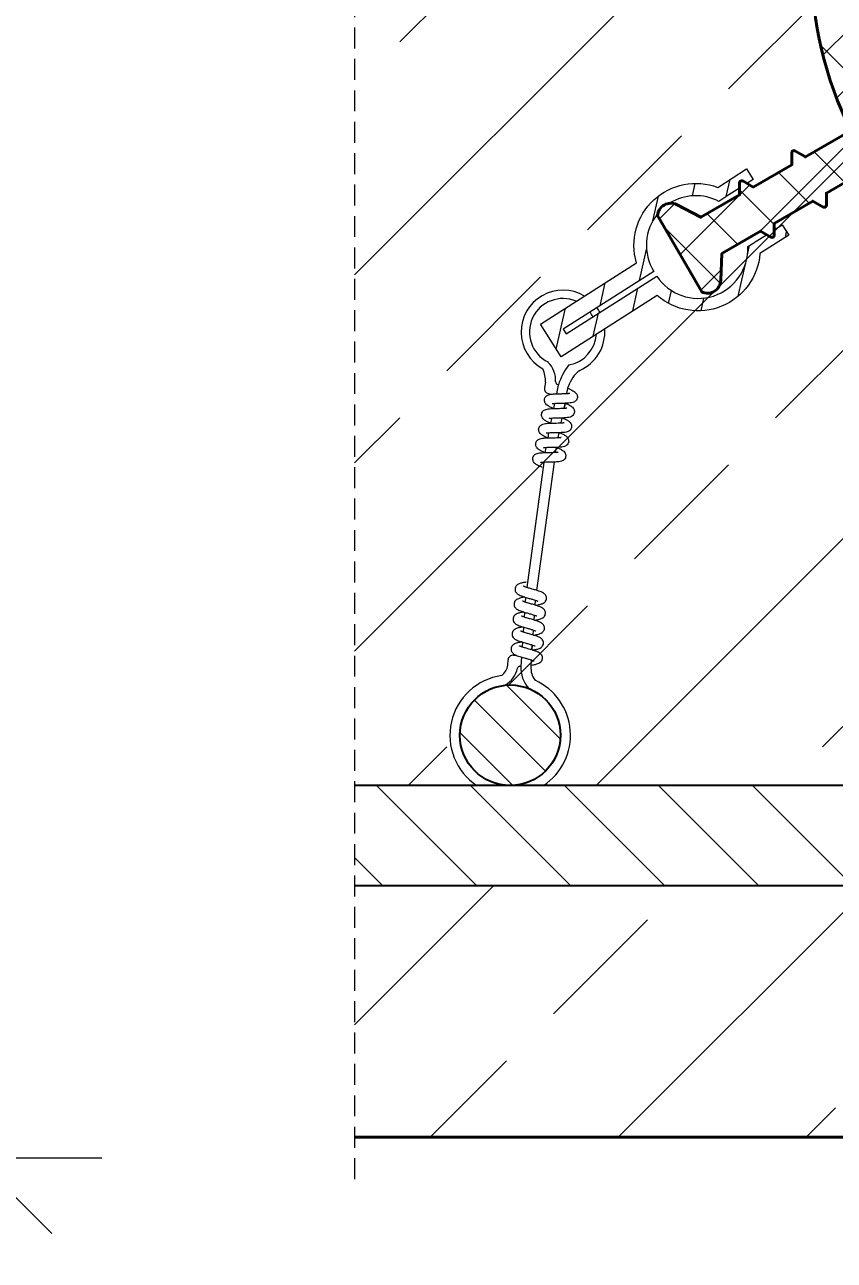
# Model space of a CAD drawing. Header units: millimetres. Extents: x 647 to 146539, y -131215 to 59.
# Drawn here: x 111362.6 to 111459.3, y -6756.6 to -6609.1 of the extents above; entities that cross this region are included whole.
import ezdxf

# ---------------------------------------------------------------- set-up
doc = ezdxf.new("R2010")
doc.units = ezdxf.units.MM
doc.linetypes.add('DASHED', pattern=[0.75, 0.5, -0.25])
doc.layers.get('Defpoints').update_dxf_attribs({"color": 2, "lineweight": 50})
for name, color, linetype, lineweight in [('G-Cienka', 4, 'Continuous', 9), ('G-Elementy konstrukcyjne', 1, 'Continuous', 40), ('G-Kreskowanie', 9, 'Continuous', 5), ('G-Przerywana', 8, 'DASHED', 15), ('G-Wymiary', 4, 'Continuous', 9)]:
    doc.layers.add(name, color=color, linetype=linetype, lineweight=lineweight)
doc.layers.add('G-Prety', color=1, linetype='Continuous')
doc.styles.add('Arial-GG', font='arial.ttf')
doc.dimstyles.new('W-1 do 10-GG mm', dxfattribs={"dimscale": 10, "dimtxt": 2, "dimasz": 1.8, "dimexe": 1.5, "dimexo": 0, "dimgap": 0.6, "dimtad": 1, "dimdec": 1, "dimrnd": 1, "dimtxsty": 'Arial-GG', "dimblk": 'OBLIQUE', "dimcen": 0, "dimdle": 1, "dimclrd": 4, "dimclre": 4, "dimclrt": 7, "dimadec": 1, "dimazin": 0, "dimtfac": 1, "dimtdec": 1, "dimtix": 1, "dimtmove": 0, "dimatfit": 2, "dimfxl": 1.5, "dimfxlon": 1, "dimlwd": -1, "dimlwe": -1, "dimarcsym": 0})

# ---------------------------------------------------------------- blocks, each defined once
blk = doc.blocks.new('_Oblique')
at = {"color": 0, "linetype": 'ByBlock', "lineweight": -2}
blk.add_line((-0.5, -0.5), (0.5, 0.5), dxfattribs=at)
blk = doc.blocks.new('*D982')
at = {"layer": 'Defpoints', "color": 0, "transparency": 16777216}
for p in [(111356.82, -6461.94), (111401.99, -6461.94), (111401.99, -6744.44)]:
    blk.add_point(p, dxfattribs=at)
at = {"layer": 'G-Wymiary', "color": 4, "transparency": 16777216}
for p, q in [((111356.82, -6754.44), (111356.82, -6451.94)), ((111371.82, -6461.94), (111341.82, -6461.94)), ((111371.82, -6744.44), (111341.82, -6744.44))]:
    blk.add_line(p, q, dxfattribs=at)
at = {"layer": 'G-Wymiary', "color": 4, "transparency": 16777216, "xscale": 18, "yscale": 18, "zscale": 18}
for p, rotation in [((111356.82, -6461.94), 90), ((111356.82, -6744.44), 270)]:
    blk.add_blockref('_Oblique', p, dxfattribs=dict(at, rotation=rotation))
at = {"layer": 'G-Wymiary', "color": 7, "transparency": 16777216, "insert": (111307.27, -6603.19), "char_height": 20, "attachment_point": 5, "rotation": 90, "style": 'Arial-GG'}
blk.add_mtext('t - wymiar zgodny z\\Pprojektem wykonawczym\\Pt=240-350mm', dxfattribs=at)

msp = doc.modelspace()

# ---------------------------------------------------------------- hatches: boundary and pattern name
at = {"layer": 'G-Kreskowanie'}
h = msp.add_hatch(dxfattribs=at)
h.set_pattern_fill('ANSI33', color=256, scale=5, style=0)
h.set_pattern_definition([(45, (111631.866, -6723.415), (-22.4506, 22.4506), []), (45, (111654.316, -6723.415), (-22.4506, 22.4506), [15.875, -7.9375])])
edge = h.paths.add_edge_path()
edge.add_arc((111420.58, -6693.94), 6, 0, 360)
edge = h.paths.add_edge_path()
edge.add_arc((111580.58, -6693.94), 6, 0, 360)
edge = h.paths.add_edge_path()
edge.add_arc((111740.58, -6693.94), 6, 0, 360)
edge = h.paths.add_edge_path()
edge.add_arc((111740.58, -6509.94), 6, 0, 360)
edge = h.paths.add_edge_path()
edge.add_arc((111580.58, -6509.94), 6, 0, 360)
h.paths.add_polyline_path([(111776.99, -6699.94), (111776.99, -6503.94), (111580.58, -6503.94), (111401.99, -6503.94), (111401.99, -6699.94)])
h = msp.add_hatch(dxfattribs=at)
h.set_pattern_fill('NET', color=256, scale=1.5, angle=45)
h.set_pattern_definition([(45, (112687.5596, -9734.058), (-3.367596, 3.367596), []), (135, (112687.5596, -9734.058), (-3.367596, -3.367596), [])])
edge = h.paths.add_edge_path()
edge.add_arc((111557.03, -6639.58), 1.58, 184.2276, 295.7724, ccw=False)
edge.add_line((111555.45, -6639.69), (111555.31, -6636.42))
edge.add_line((111555.31, -6636.42), (111550.69, -6633.75))
edge.add_line((111550.69, -6633.75), (111549.44, -6634.47))
edge.add_arc((111549.31, -6634.26), 0.25, 180, 300, ccw=False)
edge.add_line((111549.06, -6634.26), (111549.06, -6632.82))
edge.add_line((111549.06, -6632.82), (111544.45, -6630.15))
edge.add_line((111544.45, -6630.15), (111543.2, -6630.87))
edge.add_arc((111543.07, -6630.65), 0.25, 180, 300, ccw=False)
edge.add_line((111542.82, -6630.65), (111542.82, -6629.21))
edge.add_line((111542.82, -6629.21), (111537.38, -6626.07))
edge.add_arc((111500.58, -6601.94), 44, 273.2572, 326.7428, ccw=False)
edge.add_line((111503.08, -6645.87), (111503.08, -6663.44))
edge.add_arc((111500.58, -6663.44), 2.5, 180, 360, ccw=False)
edge.add_line((111498.08, -6663.44), (111498.08, -6645.87))
edge.add_arc((111500.58, -6601.94), 44, 213.2572, 266.7428, ccw=False)
edge.add_line((111463.79, -6626.07), (111458.34, -6629.21))
edge.add_line((111458.34, -6629.21), (111458.34, -6630.65))
edge.add_arc((111458.09, -6630.65), 0.25, 240, 360, ccw=False)
edge.add_line((111457.97, -6630.87), (111456.72, -6630.15))
edge.add_line((111456.72, -6630.15), (111452.1, -6632.82))
edge.add_line((111452.1, -6632.82), (111452.1, -6634.26))
edge.add_arc((111451.85, -6634.26), 0.25, 240, 360, ccw=False)
edge.add_line((111451.72, -6634.47), (111450.48, -6633.75))
edge.add_line((111450.48, -6633.75), (111445.86, -6636.42))
edge.add_line((111445.86, -6636.42), (111445.72, -6639.6))
edge.add_arc((111444.14, -6639.58), 1.58, 244.2276, 359.2852, ccw=False)
edge.add_line((111443.45, -6641), (111438.19, -6631.88))
edge.add_arc((111439.76, -6632), 1.58, 64.2276, 175.7724, ccw=False)
edge.add_line((111440.45, -6630.57), (111443.36, -6632.09))
edge.add_line((111443.36, -6632.09), (111447.98, -6629.42))
edge.add_line((111447.98, -6629.42), (111447.98, -6627.98))
edge.add_arc((111448.23, -6627.98), 0.25, 60, 180, ccw=False)
edge.add_line((111448.35, -6627.76), (111449.6, -6628.49))
edge.add_line((111449.6, -6628.49), (111454.22, -6625.82))
edge.add_line((111454.22, -6625.82), (111454.22, -6624.38))
edge.add_arc((111454.47, -6624.38), 0.25, 60, 180, ccw=False)
edge.add_line((111454.59, -6624.16), (111455.84, -6624.88))
edge.add_line((111455.84, -6624.88), (111461.29, -6621.74))
edge.add_arc((111500.58, -6601.94), 44, 153.2572, 206.7428, ccw=False)
edge.add_line((111461.29, -6582.14), (111455.84, -6578.99))
edge.add_line((111455.84, -6578.99), (111454.59, -6579.71))
edge.add_arc((111454.47, -6579.5), 0.25, 180, 300, ccw=False)
edge.add_line((111454.22, -6579.5), (111454.22, -6578.06))
edge.add_line((111454.22, -6578.06), (111449.6, -6575.39))
edge.add_line((111449.6, -6575.39), (111448.35, -6576.11))
edge.add_arc((111448.23, -6575.89), 0.25, 180, 300, ccw=False)
edge.add_line((111447.98, -6575.89), (111447.98, -6574.45))
edge.add_line((111447.98, -6574.45), (111443.36, -6571.79))
edge.add_line((111443.36, -6571.79), (111440.54, -6573.26))
edge.add_arc((111439.76, -6571.88), 1.58, 184.2276, 299.2852, ccw=False)
edge.add_line((111438.19, -6571.99), (111443.45, -6562.87))
edge.add_arc((111444.14, -6564.3), 1.58, 4.2276, 115.7724, ccw=False)
edge.add_line((111445.72, -6564.18), (111445.86, -6567.46))
edge.add_line((111445.86, -6567.46), (111450.48, -6570.12))
edge.add_line((111450.48, -6570.12), (111451.72, -6569.4))
edge.add_arc((111451.85, -6569.62), 0.25, 0, 120, ccw=False)
edge.add_line((111452.1, -6569.62), (111452.1, -6571.06))
edge.add_line((111452.1, -6571.06), (111456.72, -6573.73))
edge.add_line((111456.72, -6573.73), (111457.97, -6573.01))
edge.add_arc((111458.09, -6573.22), 0.25, 0, 120, ccw=False)
edge.add_line((111458.34, -6573.22), (111458.34, -6574.66))
edge.add_line((111458.34, -6574.66), (111463.79, -6577.81))
edge.add_arc((111500.58, -6601.94), 44, 93.2572, 146.7428, ccw=False)
edge.add_line((111498.08, -6558.01), (111498.08, -6540.44))
edge.add_arc((111500.58, -6540.44), 2.5, 0, 180, ccw=False)
edge.add_line((111503.08, -6540.44), (111503.08, -6558.01))
edge.add_arc((111500.58, -6601.94), 44, 33.2572, 86.7428, ccw=False)
edge.add_line((111537.38, -6577.81), (111542.82, -6574.66))
edge.add_line((111542.82, -6574.66), (111542.82, -6573.22))
edge.add_arc((111543.07, -6573.22), 0.25, 60, 180, ccw=False)
edge.add_line((111543.2, -6573.01), (111544.45, -6573.73))
edge.add_line((111544.45, -6573.73), (111549.06, -6571.06))
edge.add_line((111549.06, -6571.06), (111549.06, -6569.62))
edge.add_arc((111549.31, -6569.62), 0.25, 60, 180, ccw=False)
edge.add_line((111549.44, -6569.4), (111550.69, -6570.12))
edge.add_line((111550.69, -6570.12), (111555.31, -6567.46))
edge.add_line((111555.31, -6567.46), (111555.44, -6564.28))
edge.add_arc((111557.03, -6564.3), 1.58, 64.2276, 179.2852, ccw=False)
edge.add_line((111557.71, -6562.87), (111562.98, -6571.99))
edge.add_arc((111561.4, -6571.88), 1.58, 244.2276, 355.7724, ccw=False)
edge.add_line((111560.71, -6573.3), (111557.81, -6571.79))
edge.add_line((111557.81, -6571.79), (111553.19, -6574.45))
edge.add_line((111553.19, -6574.45), (111553.19, -6575.89))
edge.add_arc((111552.94, -6575.89), 0.25, -120, 0, ccw=False)
edge.add_line((111552.81, -6576.11), (111551.56, -6575.39))
edge.add_line((111551.56, -6575.39), (111546.95, -6578.06))
edge.add_line((111546.95, -6578.06), (111546.95, -6579.5))
edge.add_arc((111546.7, -6579.5), 0.25, -120, 0, ccw=False)
edge.add_line((111546.57, -6579.71), (111545.32, -6578.99))
edge.add_line((111545.32, -6578.99), (111539.88, -6582.14))
edge.add_arc((111500.58, -6601.94), 44, -26.7428, 26.7428, ccw=False)
edge.add_line((111539.88, -6621.74), (111545.32, -6624.88))
edge.add_line((111545.32, -6624.88), (111546.57, -6624.16))
edge.add_arc((111546.7, -6624.38), 0.25, 0, 120, ccw=False)
edge.add_line((111546.95, -6624.38), (111546.95, -6625.82))
edge.add_line((111546.95, -6625.82), (111551.56, -6628.49))
edge.add_line((111551.56, -6628.49), (111552.81, -6627.76))
edge.add_arc((111552.94, -6627.98), 0.25, 0, 120, ccw=False)
edge.add_line((111553.19, -6627.98), (111553.19, -6629.42))
edge.add_line((111553.19, -6629.42), (111557.81, -6632.09))
edge.add_line((111557.81, -6632.09), (111560.63, -6630.62))
edge.add_arc((111561.4, -6632), 1.58, 4.2276, 119.2852, ccw=False)
edge.add_line((111562.98, -6631.88), (111557.71, -6641))
edge = h.paths.add_edge_path(flags=16)
edge.add_arc((111500.58, -6601.94), 39, -25.0222, 87.4426, ccw=False)
edge.add_arc((111500.58, -6601.94), 39, 87.4426, 334.9778, ccw=False)
h = msp.add_hatch(dxfattribs=at)
h.set_pattern_fill('ANSI31', color=256, scale=1.25, angle=32.5049)
h.set_pattern_definition([(77.50492, (110378.761, -7264.986), (-3.874749, 0.858662), [])])
h.paths.add_polyline_path([(111448.95, -6635.6), (111449.66, -6635.15, 0.103444), (111449.83, -6635.04), (111452.76, -6633.18, 0.103435), (111452.93, -6633.07), (111453.06, -6632.98), (111453.85, -6634.23), (111450.41, -6636.43, -0.618834), (111438.14, -6641.42), (111426.65, -6648.74), (111424.18, -6644.85), (111435.66, -6637.53, -0.618834), (111445.37, -6628.52), (111448.81, -6626.32), (111449.61, -6627.57), (111449.48, -6627.65, 0.103453), (111449.31, -6627.76), (111446.38, -6629.63, 0.103444), (111446.21, -6629.74), (111445.5, -6630.19, 0.761825), (111437.73, -6638.56), (111426.9, -6645.46), (111427.26, -6646.01), (111438.08, -6639.11, 0.761825)])
at = {"layer": 'G-Kreskowanie', "linetype": 'ByBlock', "ltscale": 2}
h = msp.add_hatch(dxfattribs=at)
h.set_pattern_fill('ANSI31', color=256, scale=1.25, angle=90)
h.set_pattern_definition([(135, (108888.8154, -7715.0714), (-2.80633, -2.80633), [])])
h.paths.add_polyline_path([(111420.81, -6687.94, -0.125113), (111420.67, -6687.94, 0.766547), (111417.5, -6699.08, 1), (111423.66, -6688.79, 0.12589)])
h = msp.add_hatch(dxfattribs=at)
h.set_pattern_fill('ANSI31', color=256, scale=2.5, angle=90)
h.set_pattern_definition([(135, (112687.56, -9734.058), (-5.61266, -5.61266), [])])
h.paths.add_polyline_path([(111776.99, -6711.94), (111776.99, -6699.94), (111401.99, -6699.94), (111401.99, -6711.94)])
at = {"layer": 'G-Kreskowanie'}
h = msp.add_hatch(dxfattribs=at)
h.set_pattern_fill('ANSI33', color=256, scale=5, style=0)
h.set_pattern_definition([(45, (108888.815, -7715.07), (-22.45064, 22.45064), []), (45, (108911.266, -7715.07), (-22.45064, 22.45064), [15.875, -7.9375])])
h.paths.add_polyline_path([(111776.99, -6741.94), (111776.99, -6711.94), (111401.99, -6711.94), (111401.99, -6741.94)])

# ---------------------------------------------------------------- linework, layer by layer
at = {"layer": 'G-Cienka'}
for p, q in [((111424.8, -6651.79), (111424.68, -6652.43)), ((111426.14, -6653.17), (111426.34, -6652.1)), ((111426.25, -6652.06), (111426.35, -6652.08)), ((111427.36, -6653.13), (111427.52, -6652.33)), ((111425.15, -6653.13), (111425.52, -6653.21)), ((111425.79, -6654.92), (111425.91, -6654.34)), ((111427.02, -6654.89), (111427.13, -6654.31)), ((111425.45, -6656.68), (111425.56, -6656.1)), ((111426.67, -6656.64), (111426.78, -6656.06)), ((111425.1, -6658.43), (111425.21, -6657.85)), ((111426.32, -6658.4), (111426.44, -6657.82)), ((111424.75, -6660.18), (111424.87, -6659.61)), ((111425.98, -6660.15), (111426.09, -6659.57)), ((111424.59, -6661.36), (111422.56, -6676.29)), ((111425.82, -6661.32), (111423.73, -6676.64)), ((111422.41, -6677.47), (111422.37, -6678.05)), ((111423.58, -6677.81), (111423.54, -6678.4)), ((111422.29, -6679.25), (111422.25, -6679.84)), ((111423.46, -6679.6), (111423.42, -6680.19)), ((111422.17, -6681.03), (111422.13, -6681.62)), ((111423.34, -6681.38), (111423.3, -6681.97)), ((111422.05, -6682.82), (111422.01, -6683.4)), ((111423.22, -6683.17), (111423.18, -6683.75)), ((111420.96, -6684.38), (111421.34, -6684.4)), ((111421.93, -6684.6), (111421.85, -6685.69)), ((111420.28, -6685.59), (111420.33, -6684.93)), ((111421.75, -6685.7), (111421.85, -6685.7)), ((111423.1, -6684.95), (111423.05, -6685.77))]:
    msp.add_line(p, q, dxfattribs=at)
for points in [[(111452.1, -6633.59), (111453.06, -6632.98), (111453.85, -6634.23), (111450.41, -6636.43, -0.618834), (111438.14, -6641.42), (111426.65, -6648.74), (111424.18, -6644.85), (111435.66, -6637.53, -0.618834), (111445.37, -6628.52), (111448.81, -6626.32), (111449.61, -6627.57), (111448.85, -6628.05)], [(111447.98, -6628.61), (111446.38, -6629.63, 0.103444), (111446.21, -6629.74), (111445.5, -6630.19, 0.265629), (111439.62, -6630.42, 0.265629)], [(111438.22, -6631.65, 0.323068), (111437.73, -6638.56), (111426.9, -6645.46), (111427.26, -6646.01), (111438.08, -6639.11, 0.761825), (111448.95, -6635.6), (111449.66, -6635.15, 0.103444), (111449.83, -6635.04), (111451.2, -6634.17)]]:
    msp.add_lwpolyline(points, format="xyb", dxfattribs=at)
for points in [[(111427.13, -6654.31), (111427.02, -6654.89)], [(111425.45, -6656.68), (111425.56, -6656.1)], [(111422.17, -6680.99), (111422.13, -6681.62)], [(111422.17, -6681.03), (111422.13, -6681.62)], [(111423.18, -6683.75), (111423.22, -6683.17)], [(111423.3, -6681.97), (111423.3, -6681.96)]]:
    msp.add_lwpolyline(points, dxfattribs=at)
for centre, radius, start, end in [((111426.88, -6645.79), 5, 59.1757, 241.5346), ((111426.88, -6645.79), 4, 66.6354, 243.5958), ((111426.88, -6645.79), 4, 26.9355, 36.3743), ((111426.88, -6645.79), 5, 28.0519, 35.5995), ((111426.88, -6645.79), 4, 280.2923, 356.3018), ((111426.88, -6645.79), 5, 293.563, 4.307), ((111426.88, -6645.79), 5, 293.563, 4.307), ((111422.96, -6651.56), 3.05, 356.3709, 45.6468), ((111420.78, -6651.73), 4.02, 359.1811, 22.6097), ((111433.09, -6654.13), 7.05, 141.2749, 163.1725), ((111431.26, -6653.47), 3.91, 127.5526, 162.9832), ((111426.31, -6651.77), 0.3, 176.3709, 258.8189), ((111425.26, -6652.55), 0.596, 168.8189, 258.8189), ((111420.92, -6684.97), 0.596, 86.173, 176.173), ((111418.45, -6685.33), 1.85, 307.2812, 352.2025), ((111418.45, -6685.33), 3.05, 300.4639, 348.621), ((111421.73, -6686), 0.3, 86.173, 168.621), ((111425.43, -6685.93), 3.58, 176.173, 222.6745), ((111425.43, -6685.93), 2.38, 176.173, 216.3405), ((111420.58, -6693.94), 7.2, 98.0913, 236.4427), ((111423.72, -6687.13), 0.3, 224.7706, 234.4749), ((111420.58, -6693.94), 7.2, 303.5573, 65.7003), ((111425.37, -6698.02), 0.3, 153.8157, 165.2122)]:
    msp.add_arc(centre, radius, start, end, dxfattribs=at)
for points, knots in [([(111425.71, -6654.92), (111425.69, -6654.91), (111425.55, -6654.85), (111425.27, -6654.71), (111424.96, -6654.53), (111424.78, -6654.31), (111424.68, -6654.11), (111424.65, -6653.9), (111424.71, -6653.67), (111424.83, -6653.49), (111424.99, -6653.36), (111425.21, -6653.26), (111425.47, -6653.21), (111425.76, -6653.18), (111426.14, -6653.16), (111426.48, -6653.16), (111426.86, -6653.15), (111427.17, -6653.15), (111427.45, -6653.13), (111427.61, -6653.11), (111427.67, -6653.1), (111427.69, -6653.1), (111427.7, -6653.09), (111427.7, -6653.09)], [0, 0, 0, 0, 0.083441, 0.487082, 0.89834, 1.158881, 1.3212, 1.565464, 1.78944, 2.004253, 2.209449, 2.413298, 2.709151, 3.005378, 3.300305, 3.83027, 4.023716, 4.446296, 4.766354, 4.864085, 4.919882, 4.944398, 4.948001, 4.948001, 4.948001, 4.948001]), ([(111427.48, -6652.52), (111427.6, -6652.57), (111427.8, -6652.66), (111428.09, -6652.82), (111428.35, -6652.99), (111428.51, -6653.18), (111428.6, -6653.4), (111428.62, -6653.61), (111428.55, -6653.83), (111428.43, -6654.01), (111428.26, -6654.13), (111428.02, -6654.23), (111427.74, -6654.27), (111427.44, -6654.3), (111427.07, -6654.31), (111426.65, -6654.32), (111426.21, -6654.33), (111425.9, -6654.34), (111425.72, -6654.36), (111425.64, -6654.37), (111425.6, -6654.38), (111425.58, -6654.38), (111425.58, -6654.38), (111425.58, -6654.38)], [0, 0, 0, 0, 0.333479, 0.729338, 0.961746, 1.273881, 1.435197, 1.673428, 1.895321, 2.109532, 2.315092, 2.523999, 2.853801, 3.164162, 3.445765, 3.963245, 4.415291, 4.767483, 4.885682, 4.962568, 5.004855, 5.01975, 5.020297, 5.020297, 5.020297, 5.020297]), ([(111425.37, -6656.68), (111425.34, -6656.67), (111425.2, -6656.6), (111424.92, -6656.47), (111424.62, -6656.28), (111424.43, -6656.07), (111424.33, -6655.87), (111424.31, -6655.65), (111424.36, -6655.43), (111424.48, -6655.24), (111424.64, -6655.11), (111424.86, -6655.02), (111425.12, -6654.96), (111425.42, -6654.94), (111425.79, -6654.92), (111426.13, -6654.91), (111426.51, -6654.91), (111426.82, -6654.9), (111427.1, -6654.88), (111427.26, -6654.87), (111427.32, -6654.86), (111427.35, -6654.85), (111427.35, -6654.85), (111427.36, -6654.85)], [0, 0, 0, 0, 0.083442, 0.487083, 0.898341, 1.158882, 1.321201, 1.565464, 1.789441, 2.004254, 2.209449, 2.413298, 2.709152, 3.005378, 3.300306, 3.83027, 4.023716, 4.446296, 4.766354, 4.864085, 4.919882, 4.944398, 4.948001, 4.948001, 4.948001, 4.948001]), ([(111427.21, -6654.31), (111427.25, -6654.33), (111427.4, -6654.39), (111427.69, -6654.54), (111427.99, -6654.73), (111428.17, -6654.94), (111428.25, -6655.14), (111428.27, -6655.34), (111428.21, -6655.57), (111428.09, -6655.75), (111427.92, -6655.88), (111427.7, -6655.97), (111427.43, -6656.02), (111427.13, -6656.05), (111426.76, -6656.07), (111426.34, -6656.07), (111425.89, -6656.08), (111425.58, -6656.1), (111425.39, -6656.11), (111425.3, -6656.12), (111425.26, -6656.13), (111425.24, -6656.14), (111425.23, -6656.14), (111425.23, -6656.14)], [0, 0, 0, 0, 0.122735, 0.524819, 0.943427, 1.189412, 1.337039, 1.576824, 1.799424, 2.014208, 2.220439, 2.42738, 2.737017, 3.039771, 3.329328, 3.853685, 4.310999, 4.670327, 4.793109, 4.874891, 4.921533, 4.939604, 4.94091, 4.94091, 4.94091, 4.94091]), ([(111425.02, -6658.43), (111424.99, -6658.42), (111424.85, -6658.36), (111424.58, -6658.22), (111424.27, -6658.03), (111424.08, -6657.82), (111423.99, -6657.62), (111423.96, -6657.41), (111424.01, -6657.18), (111424.13, -6657), (111424.3, -6656.87), (111424.51, -6656.77), (111424.78, -6656.72), (111425.07, -6656.69), (111425.44, -6656.67), (111425.78, -6656.67), (111426.16, -6656.66), (111426.48, -6656.65), (111426.76, -6656.64), (111426.91, -6656.62), (111426.97, -6656.61), (111427, -6656.61), (111427.01, -6656.6), (111427.01, -6656.6)], [0, 0, 0, 0, 0.083358, 0.487003, 0.898243, 1.158814, 1.321169, 1.565439, 1.789416, 2.00423, 2.209427, 2.413273, 2.709102, 3.005316, 3.300256, 3.830231, 4.023716, 4.446297, 4.766355, 4.864086, 4.919882, 4.944398, 4.948001, 4.948001, 4.948001, 4.948001]), ([(111426.86, -6656.06), (111426.9, -6656.08), (111427.04, -6656.14), (111427.33, -6656.28), (111427.63, -6656.47), (111427.81, -6656.68), (111427.9, -6656.88), (111427.93, -6657.09), (111427.87, -6657.32), (111427.75, -6657.5), (111427.58, -6657.63), (111427.36, -6657.73), (111427.1, -6657.78), (111426.8, -6657.8), (111426.43, -6657.82), (111426, -6657.83), (111425.55, -6657.84), (111425.23, -6657.85), (111425.05, -6657.87), (111424.96, -6657.88), (111424.91, -6657.88), (111424.89, -6657.89), (111424.88, -6657.89), (111424.88, -6657.89)], [0, 0, 0, 0, 0.106212, 0.509117, 0.92336, 1.175911, 1.329525, 1.570459, 1.793311, 2.008306, 2.214792, 2.421121, 2.723981, 3.023666, 3.316416, 3.843421, 4.302527, 4.664234, 4.788551, 4.871989, 4.920128, 4.939309, 4.94095, 4.94095, 4.94095, 4.94095]), ([(111426.52, -6657.82), (111426.55, -6657.83), (111426.58, -6657.85), (111426.74, -6657.92), (111426.87, -6657.98), (111427.1, -6658.11), (111427.21, -6658.18), (111427.37, -6658.33), (111427.43, -6658.39), (111427.5, -6658.51), (111427.52, -6658.56), (111427.56, -6658.69), (111427.57, -6658.77), (111427.56, -6658.93), (111427.54, -6659), (111427.48, -6659.13), (111427.44, -6659.2), (111427.34, -6659.3), (111427.29, -6659.34), (111427.17, -6659.41), (111427.11, -6659.44), (111426.95, -6659.49), (111426.85, -6659.51), (111426.66, -6659.54), (111426.56, -6659.55), (111426.36, -6659.56), (111426.26, -6659.57), (111425.99, -6659.58), (111425.81, -6659.58), (111425.47, -6659.59), (111425.32, -6659.59), (111425.04, -6659.6), (111424.91, -6659.6), (111424.76, -6659.61), (111424.72, -6659.62), (111424.65, -6659.63), (111424.63, -6659.63), (111424.58, -6659.64), (111424.57, -6659.64), (111424.55, -6659.64), (111424.54, -6659.65), (111424.54, -6659.65), (111424.54, -6659.65), (111424.54, -6659.65)], [4.98345, 4.98345, 4.98345, 4.98345, 5.002893, 5.002893, 5.084761, 5.084761, 5.183441, 5.183441, 5.239204, 5.239204, 5.269541, 5.269541, 5.314627, 5.314627, 5.355668, 5.355668, 5.396196, 5.396196, 5.438035, 5.438035, 5.485061, 5.485061, 5.55767, 5.55767, 5.621992, 5.621992, 5.677485, 5.677485, 5.767755, 5.767755, 5.845802, 5.845802, 5.915781, 5.915781, 5.94576, 5.94576, 5.971226, 5.971226, 5.99253, 5.99253, 6.009626, 6.009626, 6.015983, 6.015983, 6.015983, 6.015983]), ([(111424.67, -6660.19), (111424.64, -6660.17), (111424.5, -6660.11), (111424.22, -6659.97), (111423.92, -6659.78), (111423.73, -6659.57), (111423.64, -6659.37), (111423.61, -6659.16), (111423.67, -6658.93), (111423.79, -6658.75), (111423.95, -6658.62), (111424.17, -6658.52), (111424.43, -6658.47), (111424.73, -6658.44), (111425.1, -6658.43), (111425.44, -6658.42), (111425.82, -6658.41), (111426.13, -6658.41), (111426.41, -6658.39), (111426.57, -6658.38), (111426.63, -6658.37), (111426.65, -6658.36), (111426.66, -6658.36), (111426.66, -6658.36)], [0, 0, 0, 0, 0.089365, 0.492687, 0.905224, 1.163639, 1.323496, 1.567303, 1.791198, 2.005941, 2.211055, 2.415058, 2.712727, 3.009873, 3.303862, 3.833066, 4.023714, 4.446215, 4.766299, 4.864048, 4.91986, 4.94439, 4.947998, 4.947998, 4.947998, 4.947998]), ([(111426.17, -6659.57), (111426.2, -6659.59), (111426.35, -6659.65), (111426.63, -6659.79), (111426.94, -6659.98), (111427.12, -6660.19), (111427.21, -6660.39), (111427.23, -6660.6), (111427.18, -6660.82), (111427.06, -6661.01), (111426.89, -6661.14), (111426.67, -6661.23), (111426.4, -6661.28), (111426.1, -6661.31), (111425.73, -6661.33), (111425.31, -6661.34), (111424.86, -6661.35), (111424.54, -6661.36), (111424.35, -6661.37), (111424.27, -6661.38), (111424.22, -6661.39), (111424.2, -6661.4), (111424.19, -6661.4), (111424.19, -6661.4)], [0, 0, 0, 0, 0.105716, 0.508645, 0.922767, 1.175512, 1.329315, 1.570284, 1.793142, 2.008144, 2.214637, 2.42095, 2.723629, 3.023228, 3.316068, 3.843146, 4.3023, 4.66407, 4.788428, 4.87191, 4.920089, 4.939301, 4.940951, 4.940951, 4.940951, 4.940951]), ([(111424.41, -6661.95), (111424.36, -6661.93), (111424.18, -6661.87), (111423.87, -6661.73), (111423.56, -6661.53), (111423.39, -6661.32), (111423.29, -6661.13), (111423.27, -6660.91), (111423.32, -6660.69), (111423.44, -6660.5), (111423.6, -6660.37), (111423.82, -6660.28), (111424.09, -6660.23), (111424.38, -6660.2), (111424.75, -6660.18), (111425.09, -6660.18), (111425.47, -6660.17), (111425.78, -6660.16), (111426.06, -6660.15), (111426.22, -6660.13), (111426.28, -6660.12), (111426.31, -6660.11), (111426.31, -6660.11), (111426.32, -6660.11)], [0, 0, 0, 0, 0.149234, 0.612005, 0.992895, 1.243882, 1.403739, 1.647546, 1.871441, 2.086184, 2.291298, 2.495301, 2.79297, 3.090116, 3.384105, 3.913309, 4.103957, 4.526458, 4.846542, 4.94429, 5.000103, 5.024632, 5.028241, 5.028241, 5.028241, 5.028241]), ([(111422.5, -6675.67), (111422.44, -6675.68), (111422.32, -6675.69), (111421.94, -6675.75), (111421.6, -6675.85), (111421.38, -6676.01), (111421.24, -6676.18), (111421.16, -6676.38), (111421.15, -6676.61), (111421.22, -6676.82), (111421.35, -6676.99), (111421.53, -6677.13), (111421.77, -6677.25), (111422.05, -6677.35), (111422.41, -6677.47), (111422.73, -6677.56), (111423.1, -6677.67), (111423.4, -6677.75), (111423.66, -6677.84), (111423.81, -6677.9), (111423.86, -6677.92), (111423.89, -6677.93), (111423.9, -6677.94), (111423.9, -6677.94)], [0, 0, 0, 0, 0.120191, 0.582962, 0.963852, 1.214839, 1.374696, 1.618503, 1.842398, 2.057141, 2.262255, 2.466259, 2.763927, 3.061073, 3.355062, 3.884266, 4.074914, 4.497415, 4.817499, 4.915248, 4.97106, 4.99559, 4.999198, 4.999198, 4.999198, 4.999198]), ([(111423.62, -6678.42), (111423.66, -6678.42), (111423.81, -6678.39), (111424.12, -6678.33), (111424.46, -6678.23), (111424.69, -6678.07), (111424.83, -6677.9), (111424.91, -6677.71), (111424.91, -6677.47), (111424.84, -6677.27), (111424.72, -6677.1), (111424.53, -6676.95), (111424.29, -6676.83), (111424.01, -6676.73), (111423.65, -6676.61), (111423.24, -6676.49), (111422.81, -6676.37), (111422.51, -6676.28), (111422.33, -6676.21), (111422.25, -6676.18), (111422.2, -6676.16), (111422.18, -6676.15), (111422.18, -6676.14), (111422.18, -6676.14)], [0, 0, 0, 0, 0.105716, 0.508645, 0.922767, 1.175512, 1.329315, 1.570284, 1.793142, 2.008144, 2.214637, 2.42095, 2.723629, 3.023228, 3.316068, 3.843146, 4.3023, 4.66407, 4.788428, 4.87191, 4.920089, 4.939301, 4.940951, 4.940951, 4.940951, 4.940951]), ([(111422.33, -6677.44), (111422.3, -6677.45), (111422.15, -6677.47), (111421.84, -6677.53), (111421.5, -6677.64), (111421.26, -6677.79), (111421.12, -6677.96), (111421.04, -6678.16), (111421.03, -6678.39), (111421.1, -6678.6), (111421.23, -6678.77), (111421.41, -6678.92), (111421.65, -6679.04), (111421.93, -6679.14), (111422.29, -6679.25), (111422.61, -6679.35), (111422.98, -6679.45), (111423.28, -6679.54), (111423.54, -6679.62), (111423.69, -6679.68), (111423.74, -6679.71), (111423.77, -6679.72), (111423.78, -6679.72), (111423.78, -6679.72)], [0, 0, 0, 0, 0.089365, 0.492687, 0.905224, 1.163639, 1.323496, 1.567303, 1.791198, 2.005941, 2.211055, 2.415058, 2.712727, 3.009873, 3.303862, 3.833066, 4.023714, 4.446215, 4.766299, 4.864048, 4.91986, 4.94439, 4.947998, 4.947998, 4.947998, 4.947998]), ([(111423.5, -6680.21), (111423.53, -6680.2), (111423.57, -6680.2), (111423.74, -6680.17), (111423.88, -6680.14), (111424.14, -6680.07), (111424.26, -6680.04), (111424.46, -6679.94), (111424.53, -6679.89), (111424.63, -6679.79), (111424.66, -6679.75), (111424.73, -6679.64), (111424.76, -6679.56), (111424.79, -6679.41), (111424.79, -6679.33), (111424.77, -6679.19), (111424.75, -6679.12), (111424.68, -6678.99), (111424.64, -6678.93), (111424.54, -6678.83), (111424.49, -6678.79), (111424.35, -6678.7), (111424.26, -6678.66), (111424.08, -6678.58), (111423.98, -6678.55), (111423.8, -6678.48), (111423.7, -6678.45), (111423.45, -6678.37), (111423.27, -6678.32), (111422.95, -6678.23), (111422.8, -6678.19), (111422.53, -6678.11), (111422.41, -6678.07), (111422.27, -6678.02), (111422.23, -6678), (111422.17, -6677.98), (111422.14, -6677.97), (111422.1, -6677.95), (111422.09, -6677.94), (111422.07, -6677.93), (111422.06, -6677.93), (111422.06, -6677.93), (111422.06, -6677.93), (111422.06, -6677.93)], [4.98345, 4.98345, 4.98345, 4.98345, 5.002893, 5.002893, 5.084761, 5.084761, 5.183441, 5.183441, 5.239204, 5.239204, 5.269541, 5.269541, 5.314627, 5.314627, 5.355668, 5.355668, 5.396196, 5.396196, 5.438035, 5.438035, 5.485061, 5.485061, 5.55767, 5.55767, 5.621992, 5.621992, 5.677485, 5.677485, 5.767755, 5.767755, 5.845802, 5.845802, 5.915781, 5.915781, 5.94576, 5.94576, 5.971226, 5.971226, 5.99253, 5.99253, 6.009626, 6.009626, 6.015983, 6.015983, 6.015983, 6.015983]), ([(111422.21, -6679.23), (111422.18, -6679.23), (111422.03, -6679.26), (111421.73, -6679.32), (111421.39, -6679.42), (111421.15, -6679.57), (111421, -6679.74), (111420.92, -6679.94), (111420.91, -6680.17), (111420.98, -6680.38), (111421.11, -6680.55), (111421.29, -6680.7), (111421.53, -6680.82), (111421.81, -6680.92), (111422.16, -6681.04), (111422.49, -6681.13), (111422.86, -6681.23), (111423.16, -6681.32), (111423.42, -6681.41), (111423.57, -6681.47), (111423.63, -6681.49), (111423.65, -6681.5), (111423.66, -6681.51), (111423.66, -6681.51)], [0, 0, 0, 0, 0.083358, 0.487003, 0.898243, 1.158814, 1.321169, 1.565439, 1.789416, 2.00423, 2.209427, 2.413273, 2.709102, 3.005316, 3.300256, 3.830231, 4.023716, 4.446297, 4.766355, 4.864086, 4.919882, 4.944398, 4.948001, 4.948001, 4.948001, 4.948001]), ([(111423.38, -6681.99), (111423.42, -6681.99), (111423.57, -6681.96), (111423.88, -6681.9), (111424.23, -6681.8), (111424.46, -6681.64), (111424.59, -6681.47), (111424.67, -6681.27), (111424.68, -6681.04), (111424.61, -6680.84), (111424.48, -6680.66), (111424.29, -6680.52), (111424.05, -6680.4), (111423.77, -6680.29), (111423.41, -6680.18), (111423, -6680.06), (111422.57, -6679.94), (111422.27, -6679.85), (111422.09, -6679.78), (111422.01, -6679.75), (111421.97, -6679.73), (111421.94, -6679.72), (111421.94, -6679.71), (111421.94, -6679.71)], [0, 0, 0, 0, 0.106212, 0.509117, 0.92336, 1.175911, 1.329525, 1.570459, 1.793311, 2.008306, 2.214792, 2.421121, 2.723981, 3.023666, 3.316416, 3.843421, 4.302527, 4.664234, 4.788551, 4.871989, 4.920128, 4.939309, 4.94095, 4.94095, 4.94095, 4.94095]), ([(111422.09, -6681.01), (111422.06, -6681.02), (111421.91, -6681.04), (111421.61, -6681.1), (111421.27, -6681.2), (111421.03, -6681.36), (111420.88, -6681.53), (111420.8, -6681.73), (111420.8, -6681.96), (111420.86, -6682.17), (111420.99, -6682.34), (111421.17, -6682.48), (111421.41, -6682.6), (111421.69, -6682.71), (111422.05, -6682.82), (111422.37, -6682.91), (111422.74, -6683.02), (111423.04, -6683.11), (111423.31, -6683.19), (111423.45, -6683.25), (111423.51, -6683.27), (111423.53, -6683.29), (111423.54, -6683.29), (111423.54, -6683.29)], [0, 0, 0, 0, 0.083442, 0.487083, 0.898341, 1.158882, 1.321201, 1.565464, 1.78944, 2.004254, 2.209449, 2.413298, 2.709152, 3.005378, 3.300306, 3.83027, 4.023716, 4.446296, 4.766354, 4.864085, 4.919882, 4.944398, 4.948001, 4.948001, 4.948001, 4.948001]), ([(111423.26, -6683.78), (111423.3, -6683.77), (111423.46, -6683.74), (111423.78, -6683.68), (111424.12, -6683.57), (111424.35, -6683.41), (111424.48, -6683.24), (111424.55, -6683.05), (111424.55, -6682.82), (111424.48, -6682.61), (111424.36, -6682.44), (111424.16, -6682.3), (111423.92, -6682.18), (111423.63, -6682.07), (111423.28, -6681.96), (111422.87, -6681.84), (111422.44, -6681.72), (111422.14, -6681.63), (111421.97, -6681.56), (111421.89, -6681.53), (111421.84, -6681.51), (111421.83, -6681.5), (111421.82, -6681.5), (111421.82, -6681.5)], [0, 0, 0, 0, 0.122735, 0.524819, 0.943427, 1.189412, 1.337039, 1.576824, 1.799424, 2.014208, 2.220439, 2.42738, 2.737017, 3.039771, 3.329328, 3.853685, 4.310999, 4.670327, 4.793109, 4.874891, 4.921533, 4.939604, 4.94091, 4.94091, 4.94091, 4.94091]), ([(111421.97, -6682.8), (111421.94, -6682.8), (111421.79, -6682.83), (111421.49, -6682.88), (111421.15, -6682.99), (111420.91, -6683.14), (111420.77, -6683.31), (111420.68, -6683.51), (111420.68, -6683.74), (111420.74, -6683.95), (111420.87, -6684.12), (111421.05, -6684.27), (111421.29, -6684.39), (111421.57, -6684.49), (111421.93, -6684.6), (111422.25, -6684.7), (111422.62, -6684.8), (111422.92, -6684.89), (111423.19, -6684.98), (111423.33, -6685.03), (111423.39, -6685.06), (111423.41, -6685.07), (111423.42, -6685.08), (111423.42, -6685.08)], [0, 0, 0, 0, 0.083441, 0.487082, 0.89834, 1.158881, 1.3212, 1.565464, 1.78944, 2.004253, 2.209449, 2.413298, 2.709151, 3.005378, 3.300305, 3.83027, 4.023716, 4.446296, 4.766354, 4.864085, 4.919882, 4.944398, 4.948001, 4.948001, 4.948001, 4.948001]), ([(111423.06, -6685.57), (111423.18, -6685.55), (111423.4, -6685.52), (111423.73, -6685.45), (111424.02, -6685.34), (111424.22, -6685.21), (111424.37, -6685.02), (111424.44, -6684.82), (111424.43, -6684.59), (111424.36, -6684.38), (111424.22, -6684.22), (111424.02, -6684.07), (111423.77, -6683.95), (111423.48, -6683.85), (111423.12, -6683.73), (111422.72, -6683.62), (111422.3, -6683.5), (111422.01, -6683.41), (111421.83, -6683.34), (111421.76, -6683.31), (111421.72, -6683.29), (111421.7, -6683.28), (111421.7, -6683.28), (111421.7, -6683.28)], [0, 0, 0, 0, 0.333479, 0.729338, 0.961746, 1.273881, 1.435197, 1.673428, 1.895321, 2.109532, 2.315092, 2.523999, 2.853801, 3.164162, 3.445765, 3.963245, 4.415291, 4.767483, 4.885682, 4.962568, 5.004855, 5.01975, 5.020297, 5.020297, 5.020297, 5.020297])]:
    msp.add_open_spline(points, degree=3, knots=knots, dxfattribs=at)
at = {"layer": 'G-Elementy konstrukcyjne'}
msp.add_line((111401.99, -6741.94), (111776.99, -6741.94), dxfattribs=at)
msp.add_lwpolyline([(111461.29, -6582.14, 0.237706), (111461.29, -6621.74), (111455.84, -6624.88), (111454.59, -6624.16, 0.57735), (111454.22, -6624.38), (111454.22, -6625.82), (111449.6, -6628.49), (111448.35, -6627.76, 0.57735), (111447.98, -6627.98), (111447.98, -6629.42), (111443.36, -6632.09), (111440.45, -6630.57, 0.529164), (111438.19, -6631.88), (111443.45, -6641, 0.548946), (111445.72, -6639.6), (111445.86, -6636.42), (111450.48, -6633.75), (111451.72, -6634.47, 0.57735), (111452.1, -6634.26), (111452.1, -6632.82), (111456.72, -6630.15), (111457.97, -6630.87, 0.57735), (111458.34, -6630.65), (111458.34, -6629.21), (111463.79, -6626.07, 0.237706)], format="xyb", dxfattribs=at)
at = {"layer": 'G-Prety', "ltscale": 100}
for p, q in [((111776.99, -6699.94), (111401.99, -6699.94)), ((111776.99, -6711.94), (111401.99, -6711.94))]:
    msp.add_line(p, q, dxfattribs=at)
msp.add_circle((111420.58, -6693.94), 6, dxfattribs=at)
at = {"layer": 'G-Przerywana', "ltscale": 5}
msp.add_line((111401.99, -6451.94), (111401.99, -6746.94), dxfattribs=at)

# ---------------------------------------------------------------- dimensions: what is measured, and where the dimension line sits
at = {"layer": 'G-Wymiary'}
dim = msp.add_linear_dim(base=(111356.82, -6461.94), p1=(111401.99, -6744.44), p2=(111401.99, -6461.94), angle=90, text='t - wymiar zgodny z\\Pprojektem wykonawczym\\Pt=240-350mm', dimstyle='W-1 do 10-GG mm', override={"dimblk": 'Oblique'}, dxfattribs=at)
dim.commit()
dim.dimension.update_dxf_attribs({"geometry": '*D982', "text_midpoint": (111356.82, -6603.19), "dimtype": 160})

doc.saveas('drawing.dxf')
